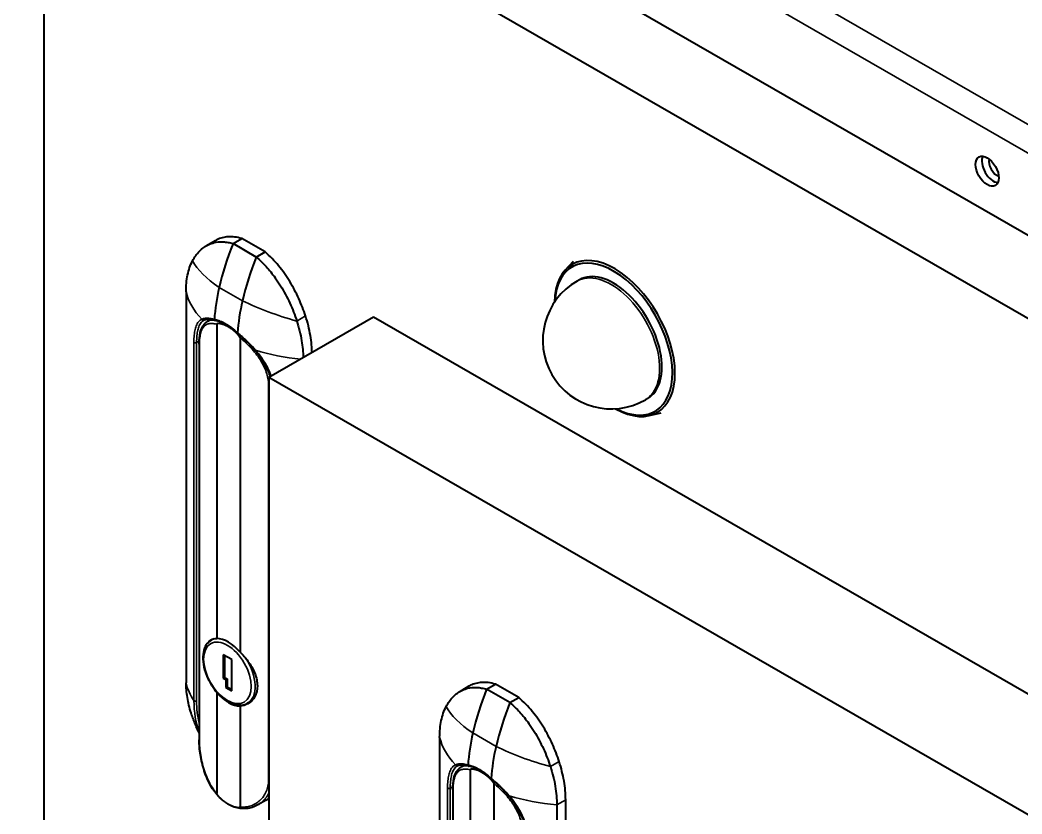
# Model space of a CAD drawing. Header units: millimetres. Extents: x 0 to 3364, y 0 to 2376.
# Drawn here: x 2894.8 to 2986.2, y 2017.7 to 2090.2 of the extents above; entities that cross this region are included whole.
import ezdxf

# ---------------------------------------------------------------- set-up
doc = ezdxf.new("R2010")
doc.units = ezdxf.units.MM
doc.header["$LTSCALE"] = 4
doc.layers.add('가시적인 것(ISO)', color=3, linetype='Continuous', lineweight=40, true_color=0x00ff00)
doc.layers.add('가시적인 좁은 것(ISO)', color=3, linetype='Continuous', lineweight=35, true_color=0x00ff00)

msp = doc.modelspace()

# ---------------------------------------------------------------- linework, layer by layer
at = {"layer": '가시적인 것(ISO)'}
for p, q in [((3071.3713, 2021.7852), (2894.7582, 2123.4899)), ((2896.9745, 2114.6647), (3063.1446, 2018.9737)), ((2896.9745, 2000.2081), (2896.9745, 2114.6647)), ((2914.2035, 2069.7484), (2915.0057, 2070.2104)), ((2917.127, 2068.9888), (2915.0057, 2070.2104)), ((2912.5738, 2070.0182), (2911.7716, 2069.5562)), ((2916.3248, 2068.5268), (2914.2035, 2069.7484)), ((2916.3248, 2068.5268), (2917.127, 2068.9888)), ((2944.5356, 2067.3408), (2945.2991, 2068.1628)), ((2945.8279, 2066.4479), (2945.6158, 2066.3257)), ((2909.9122, 2065.3578), (2909.9122, 2029.6498)), ((2911.8237, 2062.9425), (2911.8237, 2062.9425)), ((2927.0265, 2063.0251), (2917.4806, 2057.528)), ((2996.9144, 2022.7794), (2927.0265, 2063.0251)), ((2912.1693, 2062.8202), (2911.8593, 2062.6417)), ((2912.7114, 2062.3916), (2912.7114, 2033.6967)), ((2914.8489, 2061.1606), (2914.8489, 2032.4657)), ((2911.1094, 2060.5797), (2911.1094, 2024.4645)), ((2916.2028, 2059.812), (2916.2028, 2059.812)), ((3041.9314, 1985.8615), (2917.4806, 2057.528)), ((2917.4806, 2057.528), (2917.4806, 1976.5908)), ((2917.4119, 2057.3198), (2917.4116, 2057.3197)), ((2952.0658, 2055.6156), (2951.8537, 2055.4934)), ((2952.1894, 2054.0497), (2953.2836, 2054.2975)), ((2912.4519, 2033.6862), (2912.2123, 2033.5482)), ((2913.3059, 2032.2197), (2913.3059, 2030.0941)), ((2914.0838, 2031.7718), (2913.3059, 2032.2197)), ((2913.412, 2032.1586), (2913.412, 2030.1552)), ((2914.0838, 2028.9104), (2914.0838, 2031.7718)), ((2913.3059, 2030.0941), (2913.412, 2030.1552)), ((2913.3059, 2030.0941), (2913.5534, 2029.9516)), ((2913.412, 2030.1552), (2913.6595, 2030.0126)), ((2913.5534, 2029.9516), (2913.6595, 2030.0126)), ((2913.5534, 2029.9516), (2913.5534, 2029.2158)), ((2913.6595, 2030.0126), (2913.6595, 2029.2768)), ((2913.5534, 2029.2158), (2913.6595, 2029.2768)), ((2913.5534, 2029.2158), (2914.0838, 2028.9104)), ((2913.6595, 2029.2768), (2914.0838, 2029.0325)), ((2935.7316, 2029.3404), (2934.9293, 2028.8784)), ((2937.3612, 2029.0707), (2938.1635, 2029.5326)), ((2939.4825, 2027.8491), (2937.3612, 2029.0707)), ((2940.2848, 2028.3111), (2938.1635, 2029.5326)), ((2912.7114, 2028.7626), (2912.7113, 2019.5457)), ((2939.4825, 2027.8491), (2940.2848, 2028.3111)), ((2914.8489, 2027.5316), (2914.8489, 2018.3148)), ((2915.8792, 2027.986), (2915.5309, 2027.7854)), ((2933.07, 2024.68), (2933.07, 1988.9721)), ((2934.9815, 2022.2648), (2934.9815, 2022.2648)), ((2935.327, 2022.1424), (2935.0171, 2021.9639)), ((2935.8691, 2021.7139), (2935.8691, 1993.0189)), ((2934.2671, 2019.9019), (2934.2671, 1983.7868)), ((2938.0067, 2020.4829), (2938.0067, 1991.788)), ((2917.2186, 2018.9386), (2916.4755, 2018.5107)), ((2939.3605, 2019.1343), (2939.3605, 2019.1343)), ((2944.576, 1983.2701), (2944.576, 2018.9781)), ((2943.7738, 2018.5161), (2943.7738, 1982.8082))]:
    msp.add_line(p, q, dxfattribs=at)
msp.add_arc((2948.7347, 2060.9096), 6.25, 119.935992, 299.935992, dxfattribs=at)
msp.add_ellipse((2983.0647, 2076.3574), major_axis=(0.7485, -1.2999), ratio=0.5780931, dxfattribs=at)
for centre, major_axis, start_param, end_param in [((2983.6304, 2076.6832), (-0.7485, 1.2999), 0.3859036, 2.755689), ((2983.9486, 2076.8255), (-0.5157, 0.8956), 0.5101368, 2.5904875), ((2925.1749, 2068.4325), (-9.037, -15.693), 4.9541074, 5.1961528), ((2927.2962, 2067.2109), (-9.037, -15.693), 4.9541074, 5.1961528), ((2949.049, 2061.0906), (3.8875, -6.7508), 5.5155136, 10.1924497), ((2948.9468, 2061.0317), (3.7926, -6.586), 5.5476499, 10.1603134), ((2948.9468, 2061.0317), (3.119, -5.4161), 0, 3.1415927), ((2923.0137, 2067.9601), (-7.4406, -12.9208), 5.1961528, 5.4201522), ((2925.135, 2066.7385), (-7.4406, -12.9208), 5.1961528, 5.4201521), ((2917.739, 2060.6905), (-2.308, 4.0079), 2.2649541, 2.2649905), ((2913.7802, 2030.6142), (-1.6842, 2.9247), 5.0353615, 5.9640802), ((2948.3326, 2027.7548), (-9.037, -15.693), 4.9541074, 5.1961528), ((2913.7802, 2030.6142), (1.6842, -2.9247), 5.0353615, 5.9640802), ((2950.454, 2026.5332), (-9.037, -15.693), 4.9541074, 5.1961528), ((2946.1714, 2027.2824), (-7.4406, -12.9208), 5.1961528, 5.4201522), ((2948.2928, 2026.0608), (-7.4406, -12.9208), 5.1961528, 5.4201521)]:
    msp.add_ellipse(centre, major_axis=major_axis, ratio=0.5780931, start_param=start_param, end_param=end_param, dxfattribs=at)
for points, knots in [([(2915.0057, 2070.2104), (2914.7843, 2070.2781), (2914.3568, 2070.3704), (2913.7597, 2070.3894), (2913.2196, 2070.3022), (2912.8344, 2070.1588), (2912.6282, 2070.0495), (2912.5738, 2070.0182)], [0, 0, 0, 0, 0.13452685, 0.26387613, 0.38935226, 0.51260479, 0.55802711, 0.55802711, 0.55802711, 0.55802711]), ([(2910.504, 2068.1646), (2910.682, 2068.5054), (2910.8943, 2068.8081), (2911.3889, 2069.3166), (2911.6705, 2069.5216), (2912.1427, 2069.7394), (2912.3081, 2069.797), (2912.7402, 2069.9003), (2913.0155, 2069.9256), (2913.4489, 2069.9041), (2913.5962, 2069.887), (2913.8964, 2069.8327), (2914.0491, 2069.7956), (2914.2035, 2069.7484)], [-1.4373876, -1.4373876, -1.4373876, -1.4373876, -1.077998, -1.077998, -0.718291, -0.718291, -0.538642, -0.538642, -0.2691978, -0.2691978, -0.1345178, -0.1345178, -0.000001, -0.000001, -0.000001, -0.000001]), ([(2916.3248, 2068.5268), (2916.4791, 2068.3962), (2916.6318, 2068.2576), (2916.932, 2067.9661), (2917.0793, 2067.8135), (2917.5127, 2067.3359), (2917.788, 2066.9935), (2918.2202, 2066.3924), (2918.3855, 2066.1444), (2918.8577, 2065.3828), (2919.1393, 2064.8535), (2919.6339, 2063.7753), (2919.8462, 2063.2281), (2920.0242, 2062.6823)], [-1.4345196, -1.4345196, -1.4345196, -1.4345196, -1.3002693, -1.3002693, -1.1658564, -1.1658564, -0.8969451, -0.8969451, -0.7176518, -0.7176518, -0.3586651, -0.3586651, -0.000001, -0.000001, -0.000001, -0.000001]), ([(2920.8264, 2063.1443), (2920.7396, 2063.4106), (2920.5495, 2063.9441), (2920.2148, 2064.7398), (2919.8304, 2065.5235), (2919.3958, 2066.2882), (2918.9105, 2067.0272), (2918.3713, 2067.7347), (2917.7753, 2068.4021), (2917.3483, 2068.8016), (2917.127, 2068.9888)], [0, 0, 0, 0, 0.122059, 0.2440296, 0.3661056, 0.4882651, 0.6113307, 0.7364757, 0.865538, 1, 1, 1, 1]), ([(2909.9122, 2065.3578), (2909.9122, 2065.8985), (2909.9615, 2066.4116), (2910.1095, 2067.1198), (2910.1712, 2067.3456), (2910.3192, 2067.7737), (2910.4055, 2067.976), (2910.504, 2068.1646)], [-0.79418282, -0.79418282, -0.79418282, -0.79418282, -0.39706048, -0.39706048, -0.1985164, -0.1985164, -0.000001, -0.000001, -0.000001, -0.000001]), ([(2912.5726, 2062.7316), (2912.2789, 2062.8208), (2912.0203, 2062.85), (2911.7199, 2062.8134), (2911.6337, 2062.7892), (2911.5595, 2062.7546)], [0, 0, 0, 0, 0.2987056, 0.2987056, 0.44441301, 0.44441301, 0.44441301, 0.44441301]), ([(2912.501, 2062.8281), (2912.5051, 2062.803), (2912.515, 2062.7786), (2912.5293, 2062.7613), (2912.5432, 2062.7443), (2912.5609, 2062.7335), (2912.5806, 2062.7296)], [0.00007179, 0.00007179, 0.00007179, 0.00007179, 0.33333333, 0.33333333, 0.33333333, 0.66042788, 0.66042788, 0.66042788, 0.66042788]), ([(2921.4172, 2059.7949), (2921.4137, 2060.0249), (2921.3867, 2060.54), (2921.2804, 2061.3617), (2921.095, 2062.2486), (2920.9235, 2062.8466), (2920.8264, 2063.1443)], [0.0426612, 0.0426612, 0.0426612, 0.0426612, 0.25339189, 0.5045957, 0.75354101, 1, 1, 1, 1]), ([(2911.1094, 2060.5797), (2911.1094, 2060.9694), (2911.1425, 2061.3234), (2911.2834, 2061.9285), (2911.3946, 2062.188), (2911.6445, 2062.4893), (2911.7457, 2062.5762), (2911.8593, 2062.6417)], [0, 0, 0, 0, 0.2826255, 0.2826255, 0.57096149, 0.57096149, 0.72160324, 0.72160324, 0.72160324, 0.72160324]), ([(2912.2542, 2062.8076), (2912.2274, 2062.7985), (2912.2011, 2062.7881), (2912.1744, 2062.7762), (2912.1734, 2062.7757), (2912.1724, 2062.7753)], [-0.017241882, -0.017241882, -0.017241882, -0.017241882, 0, 0, 0.000647112, 0.000647112, 0.000647112, 0.000647112]), ([(2920.0242, 2062.6823), (2920.1227, 2062.3802), (2920.2091, 2062.0785), (2920.3571, 2061.48), (2920.4187, 2061.1831), (2920.5583, 2060.3544), (2920.6072, 2059.832), (2920.6149, 2059.3329)], [-0.79365146, -0.79365146, -0.79365146, -0.79365146, -0.59526888, -0.59526888, -0.39685764, -0.39685764, -0.03386734, -0.03386734, -0.03386734, -0.03386734]), ([(2914.6231, 2061.5486), (2914.6197, 2061.5512), (2914.6173, 2061.555), (2914.6158, 2061.5597), (2914.6124, 2061.5708), (2914.6147, 2061.5882), (2914.6222, 2061.6065)], [0.5234939, 0.5234939, 0.5234939, 0.5234939, 0.66666667, 0.66666667, 0.66666667, 0.99987886, 0.99987886, 0.99987886, 0.99987886]), ([(2916.2183, 2060.0077), (2915.8653, 2060.4148), (2915.476, 2060.81), (2914.9299, 2061.2964), (2914.7764, 2061.4261), (2914.6231, 2061.5486)], [0, 0, 0, 0, 0.32455494, 0.32455494, 0.44934378, 0.44934378, 0.44934378, 0.44934378]), ([(2917.6025, 2057.5982), (2917.5778, 2057.6903), (2917.5497, 2057.7824), (2917.3804, 2058.2757), (2917.1762, 2058.6805), (2916.7202, 2059.3908), (2916.4789, 2059.7071), (2916.2183, 2060.0077)], [0.22173698, 0.22173698, 0.22173698, 0.22173698, 0.28741428, 0.28741428, 0.57464831, 0.57464831, 0.8143084, 0.8143084, 0.8143084, 0.8143084]), ([(2911.8905, 2033.2852), (2911.9722, 2033.4223), (2912.0734, 2033.5253), (2912.3291, 2033.6739), (2912.5057, 2033.712), (2912.7114, 2033.6967)], [0.33894025, 0.33894025, 0.33894025, 0.33894025, 0.5112141, 0.5112141, 0.72151837, 0.72151837, 0.72151837, 0.72151837]), ([(2912.2123, 2033.5482), (2912.0337, 2033.4453), (2911.8811, 2033.2987), (2911.6364, 2032.9308), (2911.5487, 2032.7056), (2911.444, 2032.1887), (2911.4336, 2031.8923), (2911.4955, 2031.2674), (2911.5691, 2030.9384), (2911.7909, 2030.2847), (2911.9386, 2029.9602), (2912.2926, 2029.346), (2912.4987, 2029.0565), (2912.9509, 2028.5392), (2913.197, 2028.3117), (2913.7087, 2027.9421), (2913.9744, 2027.8004), (2914.4994, 2027.6254), (2914.7596, 2027.5904), (2915.193, 2027.6373), (2915.3718, 2027.6938), (2915.5309, 2027.7854)], [2.3542608, 2.3542608, 2.3542608, 2.3542608, 2.6341338, 2.6341338, 2.9347287, 2.9347287, 3.2623857, 3.2623857, 3.5951268, 3.5951268, 3.9258861, 3.9258861, 4.2556663, 4.2556663, 4.5864294, 4.5864294, 4.9191665, 4.9191665, 5.2466416, 5.2466416, 5.4958534, 5.4958534, 5.4958534, 5.4958534]), ([(2914.8489, 2032.4657), (2915.1104, 2032.2121), (2915.3567, 2031.9304), (2915.8149, 2031.3062), (2916.0416, 2030.9164), (2916.3471, 2030.1321), (2916.4249, 2029.7369), (2916.4249, 2029.0403), (2916.3471, 2028.6949), (2916.0416, 2028.1207), (2915.8149, 2027.8922), (2915.3567, 2027.6267), (2915.1104, 2027.5485), (2914.8489, 2027.5316)], [1.3231563, 1.3231563, 1.3231563, 1.3231563, 1.5334605, 1.5334605, 1.7890676, 1.7890676, 2.0446746, 2.0446746, 2.3002817, 2.3002817, 2.5558887, 2.5558887, 2.766193, 2.766193, 2.766193, 2.766193]), ([(2910.3856, 2026.8796), (2910.3833, 2026.8871), (2910.3809, 2026.8946), (2910.2278, 2027.378), (2910.1124, 2027.8504), (2909.9949, 2028.5426), (2909.9651, 2028.7702), (2909.9244, 2029.217), (2909.9135, 2029.4361), (2909.9122, 2029.6498)], [-0.63068901, -0.63068901, -0.63068901, -0.63068901, -0.62576145, -0.62576145, -0.3126285, -0.3126285, -0.1562493, -0.1562493, -0.000001, -0.000001, -0.000001, -0.000001]), ([(2933.6618, 2027.4869), (2933.8398, 2027.8276), (2934.052, 2028.1304), (2934.5467, 2028.6389), (2934.8283, 2028.8438), (2935.3004, 2029.0616), (2935.4658, 2029.1192), (2935.898, 2029.2226), (2936.1733, 2029.2478), (2936.6067, 2029.2263), (2936.754, 2029.2093), (2937.0542, 2029.155), (2937.2068, 2029.1179), (2937.3612, 2029.0707)], [-1.4373876, -1.4373876, -1.4373876, -1.4373876, -1.077998, -1.077998, -0.718291, -0.718291, -0.538642, -0.538642, -0.2691978, -0.2691978, -0.1345178, -0.1345178, -0.000001, -0.000001, -0.000001, -0.000001]), ([(2938.1635, 2029.5326), (2937.9421, 2029.6004), (2937.5145, 2029.6927), (2936.9175, 2029.7117), (2936.3774, 2029.6244), (2935.9921, 2029.4811), (2935.786, 2029.3718), (2935.7316, 2029.3404)], [0, 0, 0, 0, 0.13452685, 0.26387613, 0.38935226, 0.51260479, 0.55802711, 0.55802711, 0.55802711, 0.55802711]), ([(2943.9842, 2022.4666), (2943.8973, 2022.7329), (2943.7072, 2023.2664), (2943.3726, 2024.062), (2942.9881, 2024.8458), (2942.5536, 2025.6105), (2942.0682, 2026.3495), (2941.5291, 2027.057), (2940.933, 2027.7243), (2940.5061, 2028.1239), (2940.2848, 2028.3111)], [0, 0, 0, 0, 0.122059, 0.2440296, 0.3661056, 0.4882651, 0.6113307, 0.7364757, 0.865538, 1, 1, 1, 1]), ([(2933.07, 2024.68), (2933.07, 2025.2208), (2933.1192, 2025.7338), (2933.2672, 2026.4421), (2933.3289, 2026.6679), (2933.4769, 2027.096), (2933.5633, 2027.2983), (2933.6618, 2027.4869)], [-0.79418282, -0.79418282, -0.79418282, -0.79418282, -0.39706048, -0.39706048, -0.1985164, -0.1985164, -0.000001, -0.000001, -0.000001, -0.000001]), ([(2939.4825, 2027.8491), (2939.6369, 2027.7185), (2939.7895, 2027.5799), (2940.0897, 2027.2884), (2940.237, 2027.1357), (2940.6704, 2026.6581), (2940.9457, 2026.3157), (2941.3779, 2025.7147), (2941.5433, 2025.4666), (2942.0154, 2024.705), (2942.2971, 2024.1758), (2942.7917, 2023.0975), (2943.0039, 2022.5503), (2943.1819, 2022.0046)], [-1.4345196, -1.4345196, -1.4345196, -1.4345196, -1.3002693, -1.3002693, -1.1658564, -1.1658564, -0.8969451, -0.8969451, -0.7176518, -0.7176518, -0.3586651, -0.3586651, -0.000001, -0.000001, -0.000001, -0.000001]), ([(2911.1094, 2025.0966), (2911.0591, 2025.1974), (2911.0107, 2025.2979), (2910.8853, 2025.5673), (2910.8117, 2025.7353), (2910.6741, 2026.0683), (2910.6102, 2026.2332), (2910.4913, 2026.5592), (2910.4364, 2026.7204), (2910.3856, 2026.8796)], [1.14979198, 1.14979198, 1.14979198, 1.14979198, 1.16936796, 1.16936796, 1.20251455, 1.20251455, 1.23566115, 1.23566115, 1.26880775, 1.26880775, 1.26880775, 1.26880775]), ([(2913.0825, 2019.0826), (2912.7706, 2019.3772), (2912.4886, 2019.7383), (2912.0089, 2020.5354), (2911.8053, 2020.9813), (2911.4748, 2021.9146), (2911.3464, 2022.415), (2911.1736, 2023.3686), (2911.1246, 2023.8347), (2911.1104, 2024.3262), (2911.1094, 2024.396), (2911.1094, 2024.4645)], [0, 0, 0, 0, 0.2898076, 0.2898076, 0.5816527, 0.5816527, 0.8845661, 0.8845661, 1.1797636, 1.1797636, 1.2294737, 1.2294737, 1.2294737, 1.2294737]), ([(2934.2671, 2019.9019), (2934.2671, 2020.2917), (2934.3003, 2020.6457), (2934.4411, 2021.2508), (2934.5523, 2021.5103), (2934.8022, 2021.8115), (2934.9035, 2021.8985), (2935.0171, 2021.9639)], [0, 0, 0, 0, 0.2826255, 0.2826255, 0.57096149, 0.57096149, 0.72160324, 0.72160324, 0.72160324, 0.72160324]), ([(2935.7303, 2022.0539), (2935.4367, 2022.1431), (2935.1781, 2022.1723), (2934.8777, 2022.1357), (2934.7915, 2022.1114), (2934.7173, 2022.0769)], [0, 0, 0, 0, 0.2987056, 0.2987056, 0.44441301, 0.44441301, 0.44441301, 0.44441301]), ([(2935.4119, 2022.1299), (2935.3852, 2022.1208), (2935.3588, 2022.1104), (2935.3321, 2022.0984), (2935.3311, 2022.098), (2935.3302, 2022.0976)], [-0.017241882, -0.017241882, -0.017241882, -0.017241882, 0, 0, 0.000647112, 0.000647112, 0.000647112, 0.000647112]), ([(2935.6587, 2022.1503), (2935.6628, 2022.1253), (2935.6728, 2022.1008), (2935.687, 2022.0836), (2935.701, 2022.0666), (2935.7187, 2022.0558), (2935.7383, 2022.0519)], [0.00007179, 0.00007179, 0.00007179, 0.00007179, 0.33333333, 0.33333333, 0.33333333, 0.66042788, 0.66042788, 0.66042788, 0.66042788]), ([(2943.1819, 2022.0046), (2943.2804, 2021.7025), (2943.3668, 2021.4008), (2943.5148, 2020.8022), (2943.5765, 2020.5053), (2943.7245, 2019.6267), (2943.7738, 2019.0569), (2943.7738, 2018.5161)], [-0.79365146, -0.79365146, -0.79365146, -0.79365146, -0.59526888, -0.59526888, -0.39685764, -0.39685764, -0.000001, -0.000001, -0.000001, -0.000001]), ([(2944.576, 2018.9781), (2944.576, 2019.2522), (2944.5508, 2019.8129), (2944.4382, 2020.6839), (2944.2528, 2021.5709), (2944.0813, 2022.1689), (2943.9842, 2022.4666)], [0, 0, 0, 0, 0.2533919, 0.5045957, 0.753541, 1, 1, 1, 1]), ([(2937.7808, 2020.8709), (2937.7775, 2020.8735), (2937.7751, 2020.8772), (2937.7736, 2020.882), (2937.7701, 2020.893), (2937.7725, 2020.9104), (2937.78, 2020.9288)], [0.5234939, 0.5234939, 0.5234939, 0.5234939, 0.66666667, 0.66666667, 0.66666667, 0.99987886, 0.99987886, 0.99987886, 0.99987886]), ([(2939.376, 2019.33), (2939.0231, 2019.737), (2938.6338, 2020.1323), (2938.0876, 2020.6187), (2937.9341, 2020.7483), (2937.7808, 2020.8709)], [0, 0, 0, 0, 0.32455494, 0.32455494, 0.44934378, 0.44934378, 0.44934378, 0.44934378]), ([(2940.8873, 2016.0014), (2940.8873, 2016.3868), (2940.8138, 2016.7947), (2940.5382, 2017.598), (2940.3339, 2018.0028), (2939.8779, 2018.713), (2939.6367, 2019.0294), (2939.376, 2019.33)], [0, 0, 0, 0, 0.28741428, 0.28741428, 0.57464831, 0.57464831, 0.8143084, 0.8143084, 0.8143084, 0.8143084]), ([(2916.4755, 2018.5107), (2916.1559, 2018.3267), (2915.7918, 2018.2115), (2915.0567, 2018.1486), (2914.6773, 2018.1954), (2914.2263, 2018.3488), (2914.1387, 2018.3833), (2914.0522, 2018.4222)], [0.0000073, 0.0000073, 0.0000073, 0.0000073, 0.29538401, 0.29538401, 0.58144724, 0.58144724, 0.65096267, 0.65096267, 0.65096267, 0.65096267])]:
    msp.add_open_spline(points, degree=3, knots=knots, dxfattribs=at)
for points in [[(2911.5074, 2062.7275), (2911.5074, 2062.7275), (2911.5074, 2062.7275), (2911.5075, 2062.7275)], [(2911.5595, 2062.7546), (2911.5417, 2062.7463), (2911.5244, 2062.7373), (2911.5075, 2062.7275)], [(2911.8595, 2062.6417), (2911.8595, 2062.6417), (2911.8595, 2062.6417), (2911.8595, 2062.6417)], [(2913.6063, 2062.3314), (2913.2624, 2062.5295), (2912.9114, 2062.6644), (2912.5806, 2062.7296)], [(2914.8489, 2061.1606), (2914.8489, 2061.1672), (2914.8452, 2061.1818), (2914.8347, 2061.2051), (2914.8219, 2061.2281), (2914.807, 2061.252), (2914.7901, 2061.2768), (2914.7711, 2061.3031), (2914.7498, 2061.331), (2914.7261, 2061.3607), (2914.6998, 2061.3921), (2914.6714, 2061.425), (2914.6407, 2061.4591), (2914.6071, 2061.4951), (2914.5708, 2061.5328), (2914.5315, 2061.5722), (2914.4894, 2061.6131), (2914.4443, 2061.6554), (2914.3961, 2061.6989), (2914.345, 2061.7436), (2914.2907, 2061.7893), (2914.2335, 2061.8357), (2914.1731, 2061.8826), (2914.1098, 2061.9299), (2914.0436, 2061.9772), (2913.9743, 2062.0245), (2913.9026, 2062.071), (2913.8292, 2062.1162), (2913.7546, 2062.1595), (2913.6795, 2062.2006), (2913.6047, 2062.239), (2913.5306, 2062.2744), (2913.458, 2062.3065), (2913.3876, 2062.3351), (2913.3198, 2062.3603), (2913.2553, 2062.382), (2913.1947, 2062.4001), (2913.1384, 2062.415), (2913.0869, 2062.4267), (2913.0397, 2062.4358), (2912.9966, 2062.4425), (2912.9575, 2062.4472), (2912.922, 2062.4501), (2912.89, 2062.4514), (2912.8606, 2062.4514), (2912.8338, 2062.4501), (2912.8098, 2062.4477), (2912.7885, 2062.4442), (2912.7696, 2062.4398), (2912.753, 2062.4344), (2912.7383, 2062.4278), (2912.7257, 2062.4196), (2912.7153, 2062.4084), (2912.7114, 2062.3981), (2912.7114, 2062.3916)], [(2914.6216, 2061.5499), (2914.2973, 2061.8656), (2913.9514, 2062.1326), (2913.6063, 2062.3314)], [(2912.7114, 2028.7626), (2912.6487, 2028.8496), (2912.5888, 2028.94), (2912.5317, 2029.0327)], [(2934.7173, 2022.0769), (2934.6995, 2022.0686), (2934.6821, 2022.0595), (2934.6652, 2022.0498)], [(2934.6652, 2022.0498), (2934.6652, 2022.0498), (2934.6652, 2022.0498), (2934.6652, 2022.0498)], [(2935.0172, 2021.964), (2935.0172, 2021.964), (2935.0172, 2021.964), (2935.0172, 2021.964)], [(2936.764, 2021.6537), (2936.4201, 2021.8518), (2936.0691, 2021.9867), (2935.7383, 2022.0519)], [(2938.0067, 2020.4829), (2938.0067, 2020.4895), (2938.0029, 2020.5041), (2937.9924, 2020.5274), (2937.9796, 2020.5504), (2937.9648, 2020.5742), (2937.9479, 2020.5991), (2937.9289, 2020.6253), (2937.9076, 2020.6532), (2937.8838, 2020.6829), (2937.8576, 2020.7144), (2937.8291, 2020.7472), (2937.7984, 2020.7813), (2937.7649, 2020.8174), (2937.7285, 2020.8551), (2937.6893, 2020.8945), (2937.6471, 2020.9353), (2937.602, 2020.9776), (2937.5539, 2021.0212), (2937.5027, 2021.0659), (2937.4485, 2021.1115), (2937.3912, 2021.158), (2937.3309, 2021.2049), (2937.2676, 2021.2522), (2937.2014, 2021.2995), (2937.1321, 2021.3467), (2937.0604, 2021.3932), (2936.9869, 2021.4384), (2936.9124, 2021.4818), (2936.8373, 2021.5229), (2936.7624, 2021.5613), (2936.6884, 2021.5966), (2936.6158, 2021.6287), (2936.5453, 2021.6574), (2936.4775, 2021.6826), (2936.4131, 2021.7042), (2936.3524, 2021.7224), (2936.2962, 2021.7373), (2936.2446, 2021.749), (2936.1974, 2021.7581), (2936.1544, 2021.7648), (2936.1153, 2021.7695), (2936.0797, 2021.7723), (2936.0477, 2021.7736), (2936.0184, 2021.7736), (2935.9916, 2021.7723), (2935.9676, 2021.7699), (2935.9462, 2021.7665), (2935.9274, 2021.7621), (2935.9107, 2021.7567), (2935.896, 2021.75), (2935.8834, 2021.7418), (2935.873, 2021.7307), (2935.8691, 2021.7204), (2935.8691, 2021.7139)], [(2937.7794, 2020.8721), (2937.455, 2021.1878), (2937.1092, 2021.4549), (2936.764, 2021.6537)], [(2914.8489, 2018.3148), (2914.8489, 2018.3082), (2914.8451, 2018.298), (2914.8348, 2018.2869), (2914.8223, 2018.2787), (2914.8076, 2018.272), (2914.7907, 2018.2665), (2914.7715, 2018.262), (2914.7496, 2018.2585), (2914.725, 2018.2561), (2914.6977, 2018.2549), (2914.6675, 2018.255), (2914.6341, 2018.2566), (2914.5975, 2018.2598), (2914.5579, 2018.2647), (2914.5154, 2018.2715), (2914.4702, 2018.2804), (2914.4225, 2018.2913), (2914.3724, 2018.3044), (2914.3201, 2018.3198), (2914.2658, 2018.3374), (2914.2097, 2018.3573), (2914.152, 2018.3795), (2914.0929, 2018.404), (2914.0328, 2018.4307), (2913.9717, 2018.4596), (2913.91, 2018.4906), (2913.848, 2018.5235), (2913.7859, 2018.5582), (2913.7238, 2018.5947), (2913.6616, 2018.633), (2913.5996, 2018.673), (2913.538, 2018.7144), (2913.4773, 2018.7571), (2913.4175, 2018.8008), (2913.3591, 2018.8454), (2913.3022, 2018.8905), (2913.2471, 2018.9359), (2913.1939, 2018.9813), (2913.143, 2019.0264), (2913.0945, 2019.071), (2913.0485, 2019.1148), (2913.0053, 2019.1575), (2912.965, 2019.1988), (2912.9278, 2019.2383), (2912.8939, 2019.2758), (2912.8633, 2019.3109), (2912.8358, 2019.3438), (2912.8109, 2019.3749), (2912.7889, 2019.4037), (2912.7696, 2019.4304), (2912.7527, 2019.4553), (2912.738, 2019.4789), (2912.7255, 2019.5016), (2912.7152, 2019.5246), (2912.7113, 2019.5393), (2912.7113, 2019.5457)], [(2917.2186, 2018.9386), (2917.3108, 2018.9917), (2917.3984, 2019.0527), (2917.4806, 2019.1206)], [(2917.2706, 2019.8171), (2917.2706, 2019.8171), (2917.2706, 2019.8171), (2917.2706, 2019.8171)]]:
    msp.add_open_spline(points, degree=3, dxfattribs=at)
at = {"layer": '가시적인 좁은 것(ISO)'}
for p, q in [((2896.0552, 2132.8755), (3072.337, 2031.3616)), ((3071.2056, 2029.4021), (2894.9239, 2130.9159)), ((2915.062, 2064.5366), (2912.9407, 2065.7582)), ((2920.0242, 2062.6823), (2920.8264, 2063.1443)), ((2912.1724, 2062.7753), (2912.2343, 2062.8109)), ((2910.6332, 2028.0398), (2910.6332, 2060.7404)), ((2911.1148, 2060.846), (2910.8792, 2060.7104)), ((2910.8792, 2028.0098), (2910.8792, 2060.7104)), ((2911.1319, 2060.52), (2911.1319, 2024.4049)), ((2917.4429, 2020.7707), (2917.4437, 2056.8854)), ((2938.2198, 2023.8589), (2936.0984, 2025.0805)), ((2935.3302, 2022.0976), (2935.392, 2022.1332)), ((2943.1819, 2022.0046), (2943.9842, 2022.4666)), ((2933.7909, 1987.362), (2933.7909, 2020.0627)), ((2934.2726, 2020.1683), (2934.037, 2020.0327)), ((2934.037, 1987.332), (2934.037, 2020.0327)), ((2934.2896, 2019.8423), (2934.2896, 1983.7271)), ((2943.7738, 2018.5161), (2944.576, 2018.9781))]:
    msp.add_line(p, q, dxfattribs=at)
for centre, major_axis, ratio, start_param, end_param in [((2922.4158, 2066.9867), (-12.2215, 2.8307), 0.3795197, 0.3294544, 0.7760115), ((2948.7347, 2060.9096), (3.119, -5.4161), 0.5780931, 0, 3.1415927), ((2922.3384, 2066.3496), (-12.545, 0), 0.5758617, 0.1377319, 0.5059214), ((2922.4158, 2066.9867), (-12.2215, 2.8307), 0.3795197, 1.0157242, 1.4622813), ((2911.4961, 2062.8905), (0.0634, -0.1359), 0.9169857, 4.5954233, 6.2831155), ((2914.1545, 2058.6263), (-2.308, 4.0079), 0.5780931, 6.1110222, 6.1508194), ((2913.6812, 2062.4614), (-0.0749, -0.13), 0.5780289, 5.4048296, 6.283202), ((2910.7732, 2060.7715), (-0.15, 0), 0.5758617, 0.3679759, 2.3561945), ((2911.3594, 2060.5797), (-0.25, 0), 0.5758617, 6.2831835, 6.7106324), ((2916.3316, 2060.106), (-0.1133, -0.0983), 0.0878617, 6.2831837, 7.0839777), ((2922.3384, 2066.3496), (-12.545, 0), 0.5758617, 1.0648749, 1.4160294), ((2913.8716, 2030.6668), (-1.6593, 2.8814), 0.5780931, 6.0240327, 6.2831853), ((2913.8716, 2030.6668), (1.6593, -2.8814), 0.5780931, 0, 1.6666589), ((2922.3384, 2030.6671), (-12.5449, -0.0344), 0.5774617, 0.1361468, 0.3663913), ((2918.7258, 2032.7476), (5.7113, 9.9179), 0.5780931, 2.3593541, 2.699046), ((2910.7732, 2028.0708), (-0.15, 0), 0.5758617, 0.3679759, 2.3562005), ((2918.8748, 2032.6618), (5.6429, 9.799), 0.5780931, 2.3594158, 2.594824), ((2945.5735, 2026.309), (-12.2215, 2.8307), 0.3795197, 0.3294544, 0.7760115), ((2911.3594, 2024.4645), (-0.25, 0), 0.5758617, 0, 0.4274471), ((2945.4962, 2025.6719), (-12.545, 0), 0.5758617, 0.1377319, 0.5059214), ((2945.5735, 2026.309), (-12.2215, 2.8307), 0.3795197, 1.0157242, 1.4622813), ((2934.6539, 2022.2128), (0.0634, -0.1359), 0.9169857, 4.5954233, 6.2831155), ((2937.3122, 2017.9486), (-2.308, 4.0079), 0.5780931, 6.1110222, 6.1508194), ((2936.8389, 2021.7837), (-0.0749, -0.13), 0.5780289, 5.4048296, 6.283202), ((2933.9309, 2020.0937), (-0.15, 0), 0.5758617, 0.3679759, 2.3561945), ((2934.5171, 2019.9019), (-0.25, 0), 0.5758617, 6.2831835, 6.7106324), ((2914.9106, 2022.9466), (2.308, -4.0079), 0.5780931, 0, 0.120607), ((2939.4894, 2019.4283), (-0.1133, -0.0983), 0.0878617, 6.2831837, 7.0839777), ((2945.4962, 2025.6719), (-12.545, 0), 0.5758617, 1.0648749, 1.4330644)]:
    msp.add_ellipse(centre, major_axis=major_axis, ratio=ratio, start_param=start_param, end_param=end_param, dxfattribs=at)
msp.add_ellipse((2913.6948, 2030.565), major_axis=(1.5345, -2.6647), ratio=0.5780931, dxfattribs=at)
for points, knots in [([(2910.6332, 2060.7404), (2910.6332, 2060.8579), (2910.6357, 2060.9702), (2910.6404, 2061.0773), (2910.6451, 2061.1845), (2910.6521, 2061.2865), (2910.6614, 2061.384), (2910.6708, 2061.4816), (2910.6824, 2061.5748), (2910.6958, 2061.6612), (2910.7093, 2061.7477), (2910.7245, 2061.8273), (2910.7422, 2061.9043), (2910.7598, 2061.9812), (2910.7799, 2062.0555), (2910.8039, 2062.129), (2910.8279, 2062.2025), (2910.856, 2062.2753), (2910.8889, 2062.3453), (2910.9219, 2062.4152), (2910.9599, 2062.4823), (2911.0044, 2062.5449), (2911.0488, 2062.6076), (2911.0997, 2062.6657), (2911.159, 2062.7171), (2911.2184, 2062.7686), (2911.2862, 2062.8134), (2911.3649, 2062.8487)], [0, 0, 0, 0, 0.1111111, 0.1111111, 0.1111111, 0.2222222, 0.2222222, 0.2222222, 0.3333333, 0.3333333, 0.3333333, 0.4444444, 0.4444444, 0.4444444, 0.5555556, 0.5555556, 0.5555556, 0.6666667, 0.6666667, 0.6666667, 0.7777778, 0.7777778, 0.7777778, 0.8888889, 0.8888889, 0.8888889, 1, 1, 1, 1]), ([(2911.3649, 2062.8487), (2911.4589, 2062.8922), (2911.5641, 2062.9198), (2911.6779, 2062.9333), (2911.6969, 2062.9356), (2911.7162, 2062.9374), (2911.7357, 2062.9388), (2911.833, 2062.946), (2911.9367, 2062.9433), (2912.0501, 2062.929), (2912.0949, 2062.9233), (2912.1413, 2062.9159), (2912.1892, 2062.9067), (2912.2868, 2062.8879), (2912.3907, 2062.8617), (2912.5009, 2062.8281)], [0, 0, 0, 0, 0.33333333, 0.33333333, 0.33333333, 0.38903885, 0.38903885, 0.38903885, 0.66666667, 0.66666667, 0.66666667, 0.77640056, 0.77640056, 0.77640056, 0.99997268, 0.99997268, 0.99997268, 0.99997268]), ([(2912.501, 2062.8281), (2912.6289, 2062.8035), (2912.7631, 2062.7675), (2912.9044, 2062.7189), (2912.938, 2062.7073), (2912.972, 2062.6951), (2913.0065, 2062.682), (2913.1855, 2062.6143), (2913.3757, 2062.5269), (2913.5755, 2062.4118)], [0, 0, 0, 0, 0.4038634, 0.4038634, 0.4038634, 0.5, 0.5, 0.5, 1, 1, 1, 1]), ([(2910.8792, 2060.7104), (2910.8792, 2060.8242), (2910.8815, 2060.9333), (2910.886, 2061.0373), (2910.8904, 2061.1413), (2910.897, 2061.2402), (2910.9056, 2061.3349), (2910.9143, 2061.4297), (2910.9252, 2061.5201), (2910.9378, 2061.604), (2910.9505, 2061.6878), (2910.9647, 2061.7652), (2910.9813, 2061.84), (2910.9978, 2061.9147), (2911.0167, 2061.9868), (2911.0392, 2062.0582), (2911.0617, 2062.1297), (2911.088, 2062.2004), (2911.1191, 2062.2684), (2911.1501, 2062.3364), (2911.1859, 2062.4017), (2911.2277, 2062.4627), (2911.2696, 2062.5236), (2911.3175, 2062.5802), (2911.3736, 2062.6305), (2911.4138, 2062.6664), (2911.4582, 2062.6992), (2911.5074, 2062.7275)], [0, 0, 0, 0, 0.11111111, 0.11111111, 0.11111111, 0.22222222, 0.22222222, 0.22222222, 0.33333333, 0.33333333, 0.33333333, 0.44444444, 0.44444444, 0.44444444, 0.55555556, 0.55555556, 0.55555556, 0.66666667, 0.66666667, 0.66666667, 0.77777778, 0.77777778, 0.77777778, 0.88888889, 0.88888889, 0.88888889, 0.96846114, 0.96846114, 0.96846114, 0.96846114]), ([(2912.7114, 2062.3916), (2912.5558, 2062.4334), (2912.4138, 2062.4564), (2912.2817, 2062.4603), (2912.1496, 2062.4643), (2912.0277, 2062.4492), (2911.9201, 2062.4155), (2911.8126, 2062.3819), (2911.7193, 2062.3295), (2911.6399, 2062.2641), (2911.5606, 2062.1987), (2911.495, 2062.1201), (2911.4404, 2062.0341), (2911.3857, 2061.9481), (2911.3419, 2061.8547), (2911.3059, 2061.7572), (2911.2698, 2061.6597), (2911.2416, 2061.5582), (2911.219, 2061.4552), (2911.1964, 2061.3521), (2911.1795, 2061.2476), (2911.1667, 2061.1431), (2911.1539, 2061.0386), (2911.1453, 2060.9342), (2911.1398, 2060.8301), (2911.1343, 2060.726), (2911.1319, 2060.6223), (2911.1319, 2060.52)], [0, 0, 0, 0, 0.1111111, 0.1111111, 0.1111111, 0.2222222, 0.2222222, 0.2222222, 0.3333333, 0.3333333, 0.3333333, 0.4444444, 0.4444444, 0.4444444, 0.5555556, 0.5555556, 0.5555556, 0.6666667, 0.6666667, 0.6666667, 0.7777778, 0.7777778, 0.7777778, 0.8888889, 0.8888889, 0.8888889, 1, 1, 1, 1]), ([(2912.4338, 2062.7699), (2912.3299, 2062.7733), (2912.232, 2062.7658), (2912.1414, 2062.7472), (2912.0374, 2062.7258), (2911.9431, 2062.6897), (2911.8595, 2062.6417)], [0.594629778, 0.594629778, 0.594629778, 0.594629778, 0.631578947, 0.631578947, 0.631578947, 0.673996241, 0.673996241, 0.673996241, 0.673996241]), ([(2913.5755, 2062.4118), (2913.7437, 2062.3149), (2913.9148, 2062.2006), (2914.0894, 2062.0676), (2914.1038, 2062.0566), (2914.1181, 2062.0456), (2914.1325, 2062.0344), (2914.2933, 2061.9095), (2914.4569, 2061.7683), (2914.6222, 2061.6065)], [0.00000001, 0.00000001, 0.00000001, 0.00000001, 0.5, 0.5, 0.5, 0.54110047, 0.54110047, 0.54110047, 0.9999982, 0.9999982, 0.9999982, 0.9999982]), ([(2914.6223, 2061.6065), (2914.7317, 2061.5192), (2914.8425, 2061.428), (2914.9545, 2061.3321), (2915.0193, 2061.2766), (2915.0844, 2061.2196), (2915.1499, 2061.1609), (2915.2959, 2061.03), (2915.4436, 2060.8906), (2915.5937, 2060.7415), (2915.6274, 2060.708), (2915.6612, 2060.674), (2915.6951, 2060.6396), (2915.8803, 2060.4515), (2916.0695, 2060.2486), (2916.2589, 2060.0304)], [0, 0, 0, 0, 0.21119499, 0.21119499, 0.21119499, 0.33333333, 0.33333333, 0.33333333, 0.60556696, 0.60556696, 0.60556696, 0.66666667, 0.66666667, 0.66666667, 0.99999999, 0.99999999, 0.99999999, 0.99999999]), ([(2914.8489, 2061.1606), (2915.0194, 2061.0197), (2915.1878, 2060.8738), (2915.3532, 2060.7194), (2915.5187, 2060.5649), (2915.6811, 2060.4018), (2915.8373, 2060.2329), (2915.9935, 2060.064), (2916.1434, 2059.8894), (2916.2842, 2059.71), (2916.425, 2059.5307), (2916.5567, 2059.3466), (2916.6767, 2059.1595), (2916.7968, 2058.9725), (2916.9052, 2058.7826), (2917.0004, 2058.5914), (2917.0955, 2058.4002), (2917.1774, 2058.2078), (2917.2434, 2058.0156), (2917.3093, 2057.8235), (2917.3594, 2057.6315), (2917.3926, 2057.4429), (2917.4257, 2057.2543), (2917.4418, 2057.0692), (2917.4437, 2056.8854)], [0, 0, 0, 0, 0.125, 0.125, 0.125, 0.25, 0.25, 0.25, 0.375, 0.375, 0.375, 0.5, 0.5, 0.5, 0.625, 0.625, 0.625, 0.75, 0.75, 0.75, 0.875, 0.875, 0.875, 1, 1, 1, 1]), ([(2916.2589, 2060.0304), (2916.4683, 2059.791), (2916.6547, 2059.555), (2916.8199, 2059.3212), (2916.9852, 2059.0874), (2917.1294, 2058.856), (2917.2514, 2058.6318), (2917.3734, 2058.4077), (2917.4732, 2058.1909), (2917.5558, 2057.9739), (2917.5984, 2057.862), (2917.6364, 2057.7502), (2917.6697, 2057.6368)], [0, 0, 0, 0, 0.2, 0.2, 0.2, 0.4, 0.4, 0.4, 0.6, 0.6, 0.6, 0.70303192, 0.70303192, 0.70303192, 0.70303192]), ([(2911.1319, 2024.4049), (2911.1319, 2024.1987), (2911.1415, 2023.9824), (2911.1613, 2023.7543), (2911.1811, 2023.5261), (2911.2111, 2023.286), (2911.2523, 2023.039), (2911.2934, 2022.792), (2911.3458, 2022.5381), (2911.4096, 2022.2837), (2911.4735, 2022.0292), (2911.5489, 2021.7744), (2911.6354, 2021.5256), (2911.722, 2021.2769), (2911.8197, 2021.0342), (2911.9284, 2020.8013), (2912.0371, 2020.5684), (2912.1568, 2020.3454), (2912.2871, 2020.1355), (2912.4174, 2019.9256), (2912.5581, 2019.729), (2912.7113, 2019.5457)], [0, 0, 0, 0, 0.14285714, 0.14285714, 0.14285714, 0.28571429, 0.28571429, 0.28571429, 0.42857143, 0.42857143, 0.42857143, 0.57142857, 0.57142857, 0.57142857, 0.71428571, 0.71428571, 0.71428571, 0.85714286, 0.85714286, 0.85714286, 0.99999823, 0.99999823, 0.99999823, 0.99999823]), ([(2933.7909, 2020.0627), (2933.7909, 2020.1802), (2933.7934, 2020.2925), (2933.7981, 2020.3996), (2933.8029, 2020.5067), (2933.8099, 2020.6087), (2933.8192, 2020.7063), (2933.8285, 2020.8039), (2933.8401, 2020.8971), (2933.8536, 2020.9835), (2933.867, 2021.0699), (2933.8823, 2021.1496), (2933.8999, 2021.2266), (2933.9176, 2021.3035), (2933.9376, 2021.3778), (2933.9617, 2021.4513), (2933.9857, 2021.5248), (2934.0137, 2021.5976), (2934.0467, 2021.6675), (2934.0797, 2021.7375), (2934.1177, 2021.8046), (2934.1621, 2021.8672), (2934.2065, 2021.9298), (2934.2574, 2021.9879), (2934.3168, 2022.0394), (2934.3761, 2022.0909), (2934.444, 2022.1357), (2934.5227, 2022.171)], [0, 0, 0, 0, 0.1111111, 0.1111111, 0.1111111, 0.2222222, 0.2222222, 0.2222222, 0.3333333, 0.3333333, 0.3333333, 0.4444444, 0.4444444, 0.4444444, 0.5555556, 0.5555556, 0.5555556, 0.6666667, 0.6666667, 0.6666667, 0.7777778, 0.7777778, 0.7777778, 0.8888889, 0.8888889, 0.8888889, 1, 1, 1, 1]), ([(2934.037, 2020.0327), (2934.037, 2020.1464), (2934.0393, 2020.2556), (2934.0437, 2020.3596), (2934.0481, 2020.4636), (2934.0547, 2020.5625), (2934.0634, 2020.6572), (2934.0721, 2020.7519), (2934.0829, 2020.8424), (2934.0956, 2020.9263), (2934.1082, 2021.0101), (2934.1225, 2021.0875), (2934.139, 2021.1622), (2934.1556, 2021.237), (2934.1744, 2021.309), (2934.1969, 2021.3805), (2934.2195, 2021.452), (2934.2458, 2021.5227), (2934.2768, 2021.5907), (2934.3079, 2021.6587), (2934.3436, 2021.724), (2934.3855, 2021.7849), (2934.4273, 2021.8459), (2934.4753, 2021.9025), (2934.5314, 2021.9527), (2934.5716, 2021.9887), (2934.6159, 2022.0214), (2934.6652, 2022.0498)], [0, 0, 0, 0, 0.11111111, 0.11111111, 0.11111111, 0.22222222, 0.22222222, 0.22222222, 0.33333333, 0.33333333, 0.33333333, 0.44444444, 0.44444444, 0.44444444, 0.55555556, 0.55555556, 0.55555556, 0.66666667, 0.66666667, 0.66666667, 0.77777778, 0.77777778, 0.77777778, 0.88888889, 0.88888889, 0.88888889, 0.96846114, 0.96846114, 0.96846114, 0.96846114]), ([(2935.8691, 2021.7139), (2935.7136, 2021.7557), (2935.5716, 2021.7787), (2935.4395, 2021.7826), (2935.3074, 2021.7865), (2935.1854, 2021.7715), (2935.0779, 2021.7378), (2934.9703, 2021.7041), (2934.8771, 2021.6518), (2934.7977, 2021.5864), (2934.7183, 2021.5209), (2934.6528, 2021.4424), (2934.5981, 2021.3564), (2934.5434, 2021.2704), (2934.4997, 2021.1769), (2934.4636, 2021.0795), (2934.4276, 2020.982), (2934.3993, 2020.8805), (2934.3767, 2020.7774), (2934.3541, 2020.6744), (2934.3372, 2020.5699), (2934.3244, 2020.4654), (2934.3117, 2020.3609), (2934.3031, 2020.2564), (2934.2975, 2020.1524), (2934.292, 2020.0483), (2934.2896, 2019.9445), (2934.2896, 2019.8423)], [0, 0, 0, 0, 0.1111111, 0.1111111, 0.1111111, 0.2222222, 0.2222222, 0.2222222, 0.3333333, 0.3333333, 0.3333333, 0.4444444, 0.4444444, 0.4444444, 0.5555556, 0.5555556, 0.5555556, 0.6666667, 0.6666667, 0.6666667, 0.7777778, 0.7777778, 0.7777778, 0.8888889, 0.8888889, 0.8888889, 1, 1, 1, 1]), ([(2934.5227, 2022.171), (2934.6167, 2022.2145), (2934.7218, 2022.2421), (2934.8356, 2022.2556), (2934.8547, 2022.2578), (2934.8739, 2022.2597), (2934.8934, 2022.2611), (2934.9907, 2022.2683), (2935.0944, 2022.2655), (2935.2079, 2022.2512), (2935.2527, 2022.2456), (2935.2991, 2022.2382), (2935.3469, 2022.229), (2935.4445, 2022.2102), (2935.5485, 2022.184), (2935.6587, 2022.1504)], [0, 0, 0, 0, 0.33333333, 0.33333333, 0.33333333, 0.38903885, 0.38903885, 0.38903885, 0.66666667, 0.66666667, 0.66666667, 0.77640056, 0.77640056, 0.77640056, 0.99997268, 0.99997268, 0.99997268, 0.99997268]), ([(2935.5916, 2022.0922), (2935.4876, 2022.0956), (2935.3898, 2022.0881), (2935.2992, 2022.0695), (2935.1952, 2022.0481), (2935.1008, 2022.012), (2935.0172, 2021.964)], [0.594629778, 0.594629778, 0.594629778, 0.594629778, 0.631578947, 0.631578947, 0.631578947, 0.673996241, 0.673996241, 0.673996241, 0.673996241]), ([(2935.6587, 2022.1503), (2935.7867, 2022.1257), (2935.9209, 2022.0897), (2936.0621, 2022.0412), (2936.0958, 2022.0296), (2936.1298, 2022.0173), (2936.1642, 2022.0043), (2936.3433, 2021.9366), (2936.5334, 2021.8491), (2936.7333, 2021.734)], [0, 0, 0, 0, 0.4038634, 0.4038634, 0.4038634, 0.5, 0.5, 0.5, 1, 1, 1, 1]), ([(2936.7333, 2021.734), (2936.9015, 2021.6371), (2937.0726, 2021.5229), (2937.2472, 2021.3899), (2937.2615, 2021.3789), (2937.2759, 2021.3679), (2937.2903, 2021.3567), (2937.451, 2021.2317), (2937.6146, 2021.0906), (2937.78, 2020.9288)], [0.00000001, 0.00000001, 0.00000001, 0.00000001, 0.5, 0.5, 0.5, 0.54110047, 0.54110047, 0.54110047, 0.9999982, 0.9999982, 0.9999982, 0.9999982]), ([(2937.78, 2020.9288), (2937.8894, 2020.8414), (2938.0002, 2020.7503), (2938.1122, 2020.6544), (2938.177, 2020.5989), (2938.2422, 2020.5419), (2938.3077, 2020.4832), (2938.4537, 2020.3523), (2938.6013, 2020.2129), (2938.7514, 2020.0637), (2938.7851, 2020.0303), (2938.8189, 2019.9963), (2938.8529, 2019.9618), (2939.0381, 2019.7738), (2939.2272, 2019.5708), (2939.4167, 2019.3527)], [0, 0, 0, 0, 0.21119499, 0.21119499, 0.21119499, 0.33333333, 0.33333333, 0.33333333, 0.60556696, 0.60556696, 0.60556696, 0.66666667, 0.66666667, 0.66666667, 0.99999999, 0.99999999, 0.99999999, 0.99999999]), ([(2938.0067, 2020.4829), (2938.1771, 2020.3419), (2938.3455, 2020.1961), (2938.511, 2020.0416), (2938.6764, 2019.8871), (2938.8389, 2019.724), (2938.9951, 2019.5552), (2939.1513, 2019.3863), (2939.3012, 2019.2116), (2939.442, 2019.0323), (2939.5828, 2018.8529), (2939.7144, 2018.6688), (2939.8345, 2018.4818), (2939.9545, 2018.2948), (2940.063, 2018.1048), (2940.1581, 2017.9137), (2940.2532, 2017.7225), (2940.3351, 2017.5301), (2940.4011, 2017.3379), (2940.4671, 2017.1457), (2940.5172, 2016.9538), (2940.5503, 2016.7652), (2940.5834, 2016.5766), (2940.5996, 2016.3914), (2940.6014, 2016.2077)], [0, 0, 0, 0, 0.125, 0.125, 0.125, 0.25, 0.25, 0.25, 0.375, 0.375, 0.375, 0.5, 0.5, 0.5, 0.625, 0.625, 0.625, 0.75, 0.75, 0.75, 0.875, 0.875, 0.875, 1, 1, 1, 1]), ([(2916.4755, 2018.5107), (2916.5282, 2018.541), (2916.5796, 2018.5733), (2916.6296, 2018.6074), (2916.6632, 2018.6304), (2916.6962, 2018.6542), (2916.7286, 2018.6788), (2916.8617, 2018.7799), (2916.9837, 2018.8946), (2917.0927, 2019.0204), (2917.1212, 2019.0534), (2917.1489, 2019.0871), (2917.1757, 2019.1216), (2917.2759, 2019.2505), (2917.3633, 2019.3897), (2917.4371, 2019.5371), (2917.4522, 2019.5672), (2917.4667, 2019.5977), (2917.4806, 2019.6285)], [0.74760206, 0.74760206, 0.74760206, 0.74760206, 0.76470588, 0.76470588, 0.76470588, 0.7762063, 0.7762063, 0.7762063, 0.82352941, 0.82352941, 0.82352941, 0.8359272, 0.8359272, 0.8359272, 0.88235294, 0.88235294, 0.88235294, 0.89183487, 0.89183487, 0.89183487, 0.89183487]), ([(2939.4167, 2019.3527), (2939.6261, 2019.1133), (2939.8124, 2018.8773), (2939.9777, 2018.6435), (2940.1429, 2018.4097), (2940.2872, 2018.1782), (2940.4092, 2017.9541), (2940.5312, 2017.73), (2940.6309, 2017.5132), (2940.7136, 2017.2961), (2940.7962, 2017.0791), (2940.8618, 2016.8618), (2940.9085, 2016.6335), (2940.9553, 2016.4052), (2940.9834, 2016.1659), (2940.9834, 2015.9208)], [0, 0, 0, 0, 0.2, 0.2, 0.2, 0.4, 0.4, 0.4, 0.6, 0.6, 0.6, 0.8, 0.8, 0.8, 1, 1, 1, 1])]:
    msp.add_open_spline(points, degree=3, knots=knots, dxfattribs=at)
for points in [[(2912.527, 2062.7641), (2912.527, 2062.7641), (2912.527, 2062.7641), (2912.527, 2062.7641)], [(2913.348, 2062.5334), (2913.3479, 2062.5334), (2913.3478, 2062.5335), (2913.3478, 2062.5335)], [(2917.5829, 2057.9008), (2917.5829, 2057.9009), (2917.5829, 2057.901), (2917.5829, 2057.9011)], [(2917.4437, 2056.8854), (2917.4557, 2056.8823), (2917.468, 2056.8797), (2917.4806, 2056.8778)], [(2935.6847, 2022.0864), (2935.6847, 2022.0864), (2935.6847, 2022.0864), (2935.6847, 2022.0864)], [(2936.5057, 2021.8557), (2936.5056, 2021.8557), (2936.5056, 2021.8557), (2936.5055, 2021.8557)], [(2914.8489, 2018.3148), (2915.019, 2018.3004), (2915.3537, 2018.304), (2915.8356, 2018.4137), (2916.2808, 2018.6168), (2916.6742, 2018.9093), (2917.0022, 2019.2816), (2917.2512, 2019.7224), (2917.4082, 2020.2219), (2917.4442, 2020.5823), (2917.4429, 2020.7707)], [(2917.4429, 2020.7707), (2917.4551, 2020.7675), (2917.4677, 2020.7649), (2917.4806, 2020.7629)], [(2917.3158, 2019.9434), (2917.3158, 2019.9434), (2917.3158, 2019.9434), (2917.3158, 2019.9434)]]:
    msp.add_open_spline(points, degree=3, dxfattribs=at)

doc.saveas('drawing.dxf')
